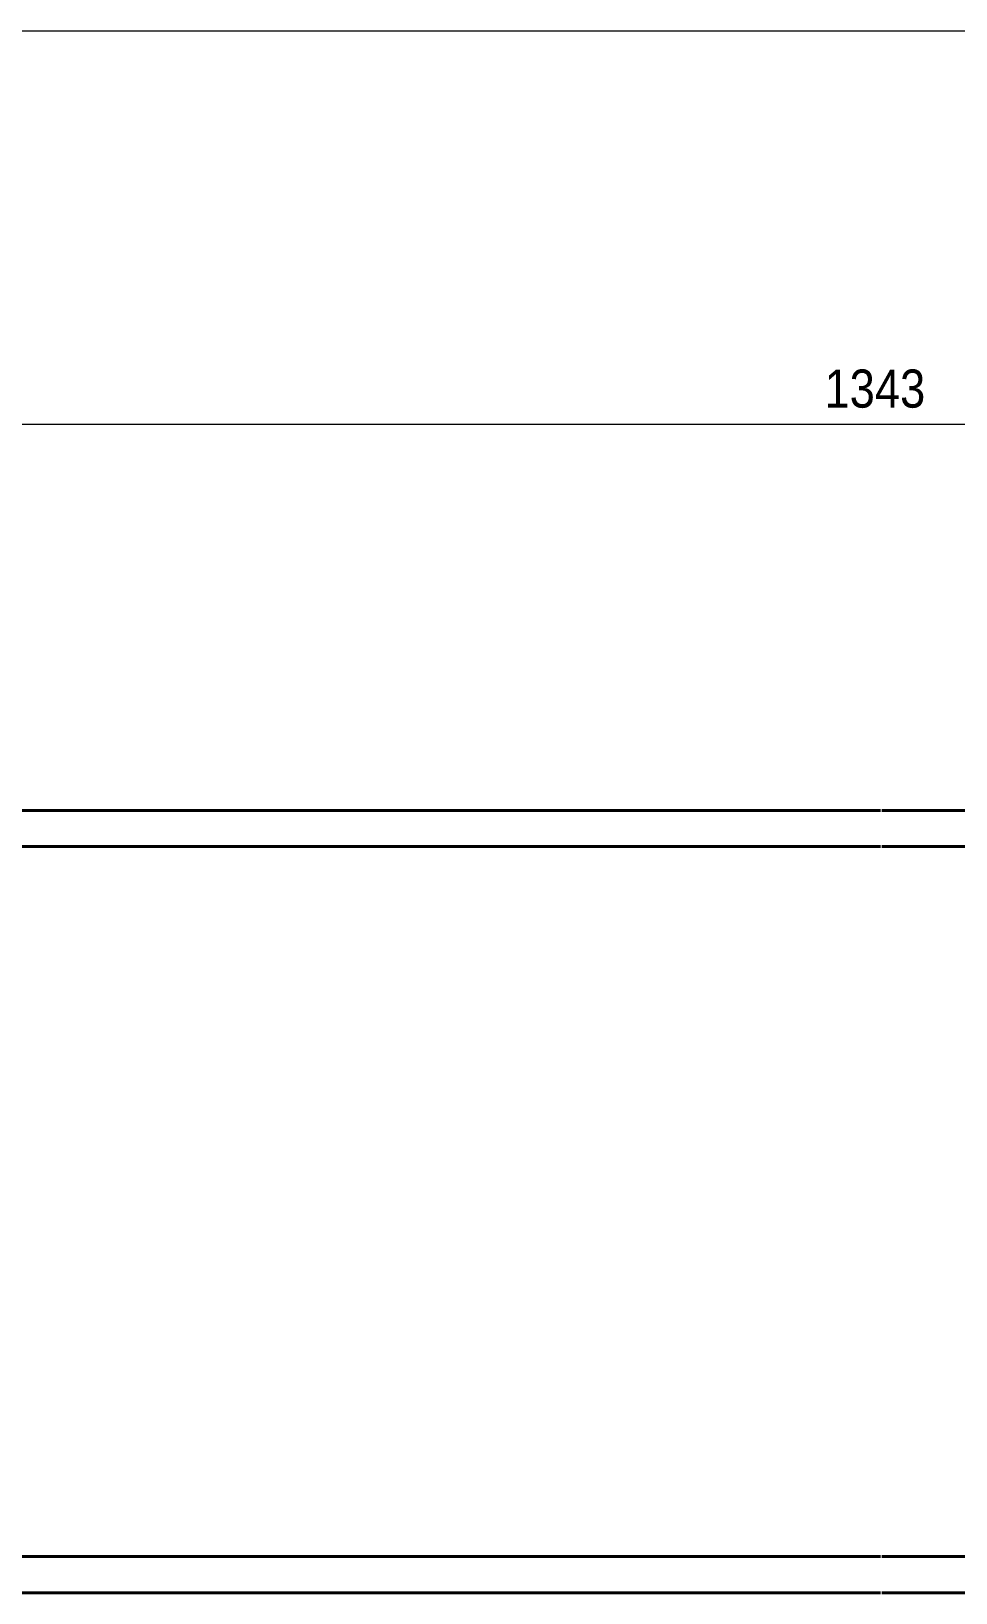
# Model space of a CAD drawing. Header units: millimetres. Extents: x 2 to 287, y 5 to 195.
# Drawn here: x 81.7 to 144.7, y 88.6 to 195 of the extents above; entities that cross this region are included whole.
import ezdxf

# ---------------------------------------------------------------- set-up
doc = ezdxf.new("R2010")
doc.units = ezdxf.units.MM
for name, color, linetype, lineweight in [('Cotation', 7, 'Continuous', 0), ('Feuille dessin', 5, 'Continuous', 0), ('Piece', 2, 'Continuous', 0)]:
    doc.layers.add(name, color=color, linetype=linetype, lineweight=lineweight)
doc.styles.add('ARIAL', font='ARIAL.TTF')

# ---------------------------------------------------------------- blocks, each defined once
blk = doc.blocks.new('*A3')
at = {"layer": 'Piece', "color": 2, "linetype": 'Continuous', "lineweight": 40}
for p, q in [((139.557958, 141.884721), (45.901403, 141.884721)), ((233.314511, 141.884721), (139.657958, 141.884721)), ((45.901403, 139.418055), (139.557958, 139.418055)), ((139.657958, 139.418055), (233.314511, 139.418055)), ((139.557958, 91.018055), (45.901403, 91.018055)), ((233.314511, 91.018055), (139.657958, 91.018055)), ((139.557958, 88.551388), (45.901403, 88.551388)), ((233.314511, 88.551388), (139.657958, 88.551388))]:
    blk.add_line(p, q, dxfattribs=at)
blk = doc.blocks.new('*A4')
at = {"layer": 'Feuille dessin', "linetype": 'Continuous', "lineweight": 0}
blk.add_line((282, 195), (5, 195), dxfattribs=at)
blk = doc.blocks.new('*A22')
at = {"layer": 'Cotation', "linetype": 'Continuous', "lineweight": 0}
blk.add_line((42.57, 168.22), (236.65, 168.22), dxfattribs=at)
at = {"layer": 'Cotation', "style": 'ARIAL', "width": 0.85}
blk.add_text('1343', height=2.6, dxfattribs=at).set_placement((135.75, 169.34))

msp = doc.modelspace()

# ---------------------------------------------------------------- block references
at = {"lineweight": 0}
for name in ['*A4', '*A22', '*A3']:
    msp.add_blockref(name, (0, 0), dxfattribs=at)

doc.saveas('drawing.dxf')
